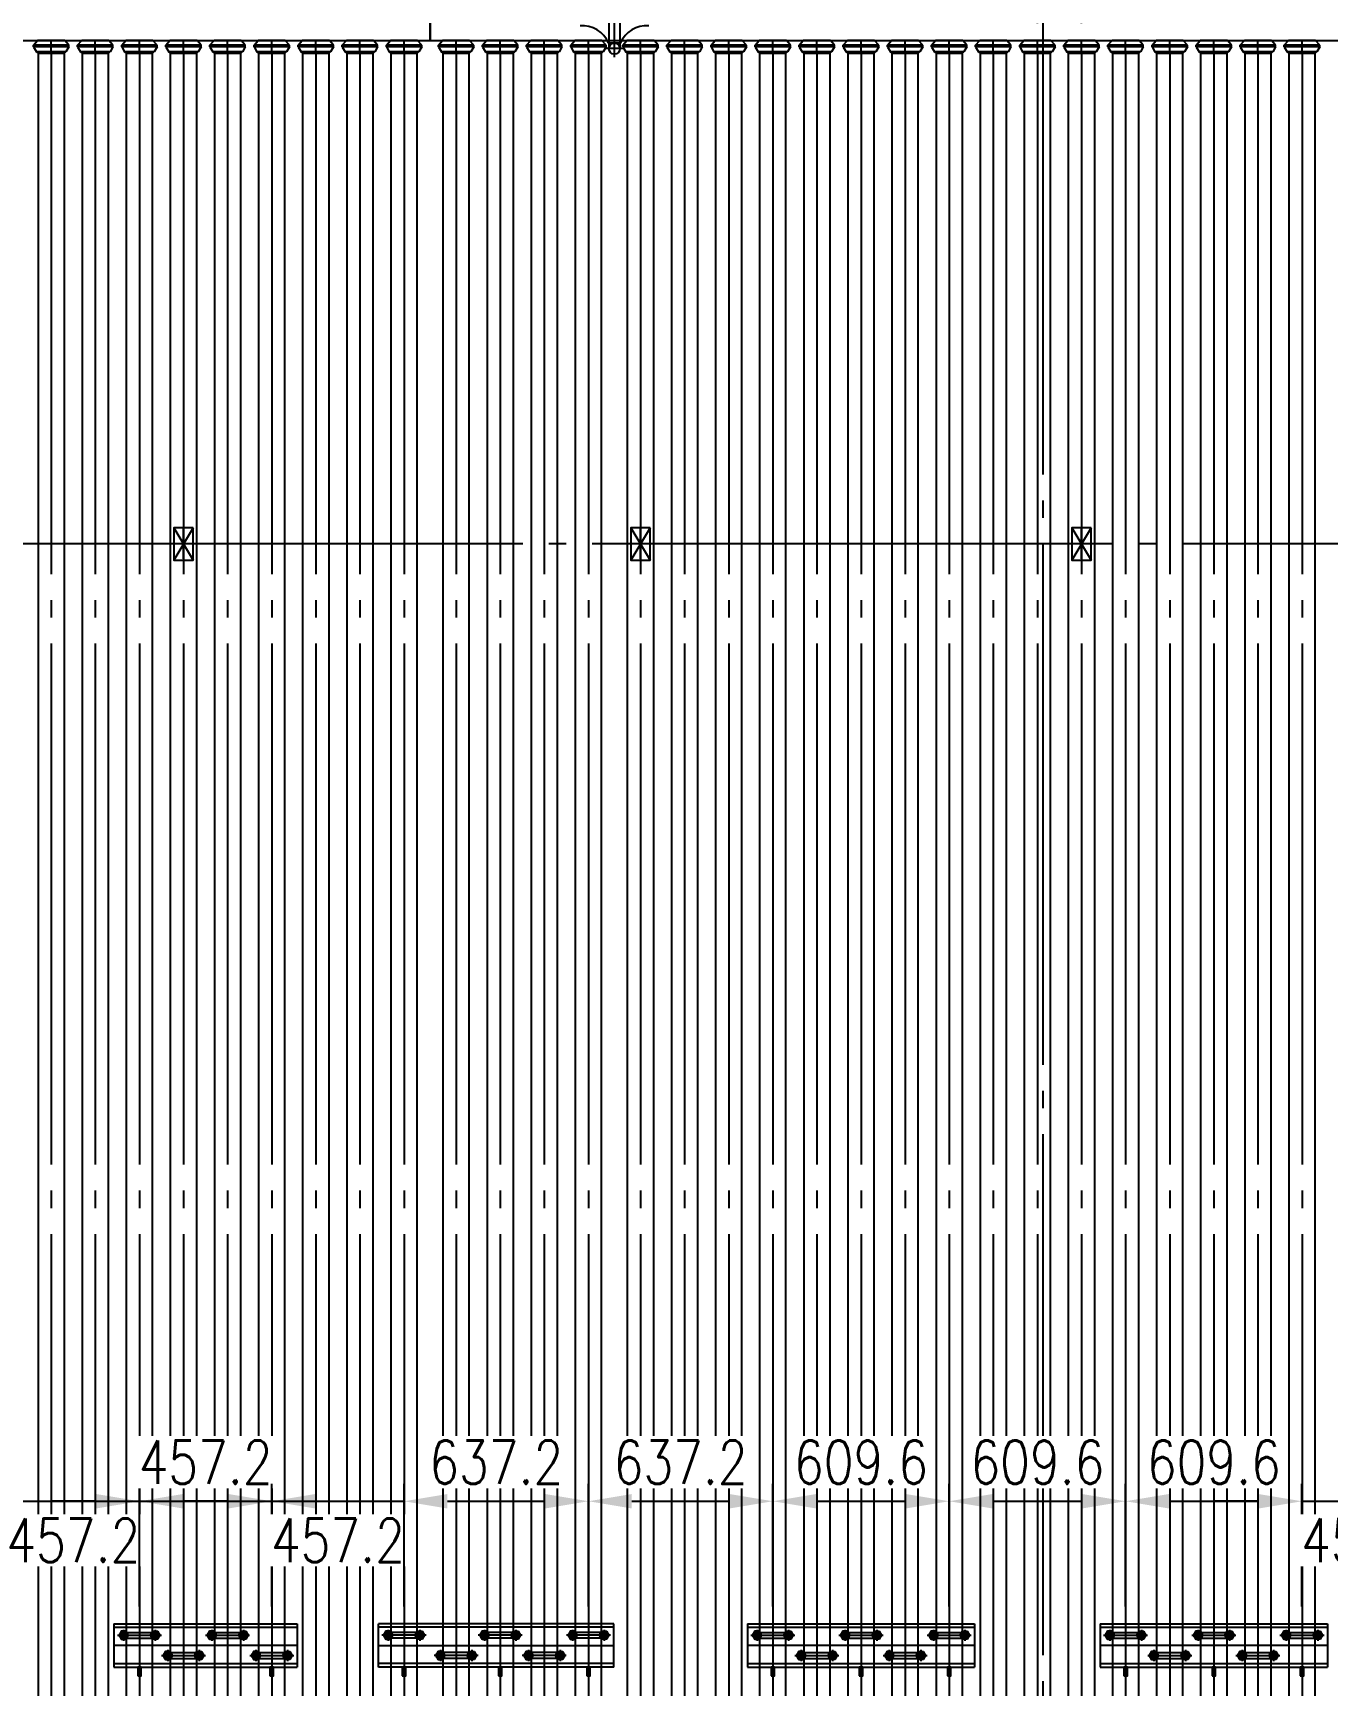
# Model space of a CAD drawing. Header units: millimetres. Extents: x 0 to 91981, y -132907 to 77676.
# Drawn here: x 7629 to 12104, y 53477 to 59188 of the extents above; entities that cross this region are included whole.
import ezdxf

# ---------------------------------------------------------------- set-up
doc = ezdxf.new("R2010")
doc.units = ezdxf.units.MM
doc.header["$LTSCALE"] = 60
doc.linetypes.add('JNK-CENTER', pattern=[34, 30, -1.5, 1, -1.5])
doc.linetypes.add('JNK-HIDDEN', pattern=[3, 2, -1])
for name, color, linetype in [('CEN-R', 1, 'JNK-CENTER'), ('CON-G', 3, 'Continuous'), ('CON-W', 7, 'Continuous'), ('Dim-W', 7, 'Continuous'), ('HID-Y', 2, 'JNK-HIDDEN')]:
    doc.layers.add(name, color=color, linetype=linetype)
doc.layers.add('CONT-G', color=3, linetype='Continuous', lineweight=25)
doc.styles.add('SIMPLEX', font='simplex.shx', dxfattribs={"width": 0.8})
doc.dimstyles.new('DIM60', dxfattribs={"dimscale": 60, "dimtxt": 2.5, "dimasz": 2.5, "dimexe": 1, "dimexo": 1, "dimgap": 1, "dimtad": 1, "dimdsep": 46, "dimtxsty": 'SIMPLEX', "dimcen": 0, "dimclrd": 256, "dimclre": 256, "dimclrt": 2, "dimadec": 1, "dimazin": 2, "dimtfac": 1, "dimtix": 1, "dimtmove": 2, "dimatfit": 2, "dimfxl": 1, "dimarcsym": 1})

# ---------------------------------------------------------------- blocks, each defined once
blk = doc.blocks.new('WELDOLET-3')
at = {"layer": 'CEN-R'}
blk.add_line((0, 0), (0, -44.5), dxfattribs=at)
at = {"layer": 'CONT-G'}
for p, q in [((-44.5, 0), (-51, -5)), ((-44.5, 0), (44.4, 0)), ((44.4, 0), (51, -5)), ((-61.1, -22.5), (-51, -5)), ((-61.1, -22.5), (-61.1, -27.5)), ((-61.1, -22.5), (61.1, -22.5)), ((-61.1, -27.5), (-46.8, -44.5)), ((-61.1, -27.5), (61.1, -27.5)), ((-51, -5), (51, -5)), ((-46.8, -44.5), (46.9, -44.5)), ((61.1, -27.5), (46.9, -44.5)), ((61.1, -22.5), (51, -5)), ((61.1, -22.5), (61.1, -27.5))]:
    blk.add_line(p, q, dxfattribs=at)
blk = doc.blocks.new('_Oblique')
at = {"color": 0, "linetype": 'ByBlock', "lineweight": -2}
blk.add_line((-0.5, -0.5), (0.5, 0.5), dxfattribs=at)
blk = doc.blocks.new('*D1020')
at = {"linetype": 'ByBlock', "lineweight": -2, "transparency": 16777216}
for p, q in [((9476.8, 59882.9), (9476.8, 60214.2)), ((11099.5, 59222.5), (11099.5, 60214.2)), ((9476.8, 60154.2), (8596.8, 60154.2)), ((11099.5, 60154.2), (9476.8, 60154.2))]:
    blk.add_line(p, q, dxfattribs=at)
at = {"layer": 'DEFPOINTS', "color": 0, "transparency": 16777216}
for p in [(11099.5, 60154.2), (9476.8, 59822.9), (11099.5, 59162.5)]:
    blk.add_point(p, dxfattribs=at)
at = {"lineweight": -2, "transparency": 16777216, "xscale": 150, "yscale": 150, "zscale": 150, "rotation": 180}
blk.add_blockref('_Oblique', (9476.8, 60154.2), dxfattribs=at)
at = {"lineweight": -2, "transparency": 16777216, "xscale": 150, "yscale": 150, "zscale": 150}
blk.add_blockref('_Oblique', (11099.5, 60154.2), dxfattribs=at)
at = {"color": 2, "transparency": 16777216, "insert": (8942.6, 60289.2), "char_height": 150, "attachment_point": 5, "style": 'SIMPLEX'}
blk.add_mtext('1622.7', dxfattribs=at)
blk = doc.blocks.new('*D1021')
at = {"linetype": 'ByBlock', "lineweight": -2, "transparency": 16777216}
for p, q in [((11251.9, 59222.5), (11251.9, 60214.2)), ((11118.9, 60154.2), (11251.9, 60154.2)), ((11251.9, 60154.2), (11807.7, 60154.2))]:
    blk.add_line(p, q, dxfattribs=at)
at = {"layer": 'DEFPOINTS', "color": 0, "transparency": 16777216}
for p in [(11118.9, 60154.2), (11251.9, 60154.2), (11251.9, 59162.5)]:
    blk.add_point(p, dxfattribs=at)
at = {"lineweight": -2, "transparency": 16777216, "xscale": 150, "yscale": 150, "zscale": 150, "rotation": 180}
blk.add_blockref('_Oblique', (11118.9, 60154.2), dxfattribs=at)
at = {"lineweight": -2, "transparency": 16777216, "xscale": 150, "yscale": 150, "zscale": 150}
blk.add_blockref('_Oblique', (11251.9, 60154.2), dxfattribs=at)
at = {"color": 2, "transparency": 16777216, "insert": (11604.8, 60289.2), "char_height": 150, "attachment_point": 5, "style": 'SIMPLEX'}
blk.add_mtext('133', dxfattribs=at)
blk = doc.blocks.new('RTS6001-2')
at = {"layer": 'CEN-R'}
for p, q in [((-88, 0), (725.2, 0)), ((76, 35), (-76.1, 35)), ((-54.5, 54.4), (-54.5, 15.6)), ((54.4, 54.4), (54.4, 15.6)), ((408.4, 35), (256.3, 35)), ((277.9, 54.4), (277.9, 15.6)), ((386.8, 54.4), (386.8, 15.6)), ((713.2, 35), (561.1, 35)), ((582.7, 54.4), (582.7, 15.6)), ((691.6, 54.4), (691.6, 15.6)), ((256, -35), (103.9, -35)), ((125.5, -15.6), (125.5, -54.4)), ((234.4, -15.6), (234.4, -54.4)), ((560.8, -35), (408.7, -35)), ((430.3, -15.6), (430.3, -54.4)), ((539.2, -15.6), (539.2, -54.4))]:
    blk.add_line(p, q, dxfattribs=at)
at = {"layer": 'CON-G'}
for points in [[(-38.5, 35), (-46.5, 48.9), (-62.5, 48.9), (-70.5, 35), (-62.5, 21.1), (-46.5, 21.1)], [(38.4, 35), (46.4, 48.9), (62.4, 48.9), (70.4, 35), (62.4, 21.1), (46.4, 21.1)], [(293.9, 35), (285.9, 48.9), (269.9, 48.9), (261.9, 35), (269.9, 21.1), (285.9, 21.1)], [(370.8, 35), (378.8, 48.9), (394.8, 48.9), (402.8, 35), (394.8, 21.1), (378.8, 21.1)], [(598.7, 35), (590.7, 48.9), (574.7, 48.9), (566.7, 35), (574.7, 21.1), (590.7, 21.1)], [(675.6, 35), (683.6, 48.9), (699.6, 48.9), (707.6, 35), (699.6, 21.1), (683.6, 21.1)], [(141.5, -35), (133.5, -21.1), (117.5, -21.1), (109.5, -35), (117.5, -48.9), (133.5, -48.9)], [(218.4, -35), (226.4, -21.1), (242.4, -21.1), (250.4, -35), (242.4, -48.9), (226.4, -48.9)], [(446.3, -35), (438.3, -21.1), (422.3, -21.1), (414.3, -35), (422.3, -48.9), (438.3, -48.9)], [(523.2, -35), (531.2, -21.1), (547.2, -21.1), (555.2, -35), (547.2, -48.9), (531.2, -48.9)]]:
    blk.add_lwpolyline(points, close=True, dxfattribs=at)
for centre, radius in [((-54.5, 35), 13.9), ((-54.5, 35), 6.4), ((54.4, 35), 13.9), ((54.4, 35), 6.4), ((277.9, 35), 13.9), ((277.9, 35), 6.4), ((386.8, 35), 13.9), ((386.8, 35), 6.4), ((582.7, 35), 13.9), ((582.7, 35), 6.4), ((691.6, 35), 13.9), ((691.6, 35), 6.4), ((125.5, -35), 13.9), ((125.5, -35), 6.4), ((234.4, -35), 13.9), ((234.4, -35), 6.4), ((430.3, -35), 13.9), ((430.3, -35), 6.4), ((539.2, -35), 13.9), ((539.2, -35), 6.4)]:
    blk.add_circle(centre, radius, dxfattribs=at)
for centre, start, end in [((-54.5, 35), 194.1651, 253.0545), ((-54.5, 35), 105.7728, 161.3293), ((-54.5, 35), 15.659, 76.4376), ((-54.5, 35), 291.4703, 347.0398), ((54.4, 35), 103.5624, 164.341), ((54.4, 35), 192.9602, 248.5297), ((54.4, 35), 18.6707, 74.2272), ((54.4, 35), 286.9455, 345.8349), ((277.9, 35), 194.1651, 253.0545), ((277.9, 35), 105.7728, 161.3293), ((277.9, 35), 15.659, 76.4376), ((277.9, 35), 291.4703, 347.0398), ((386.8, 35), 103.5624, 164.341), ((386.8, 35), 192.9602, 248.5297), ((386.8, 35), 18.6707, 74.2272), ((386.8, 35), 286.9455, 345.8349), ((582.7, 35), 194.1651, 253.0545), ((582.7, 35), 105.7728, 161.3293), ((582.7, 35), 15.659, 76.4376), ((582.7, 35), 291.4703, 347.0398), ((691.6, 35), 103.5624, 164.341), ((691.6, 35), 192.9602, 248.5297), ((691.6, 35), 18.6707, 74.2272), ((691.6, 35), 286.9455, 345.8349), ((125.5, -35), 194.1651, 253.0545), ((125.5, -35), 105.7728, 161.3293), ((125.5, -35), 15.659, 76.4376), ((125.5, -35), 291.4703, 347.0398), ((234.4, -35), 103.5624, 164.341), ((234.4, -35), 192.9602, 248.5297), ((234.4, -35), 18.6707, 74.2272), ((234.4, -35), 286.9455, 345.8349), ((430.3, -35), 194.1651, 253.0545), ((430.3, -35), 105.7728, 161.3293), ((430.3, -35), 15.659, 76.4376), ((430.3, -35), 291.4703, 347.0398), ((539.2, -35), 103.5624, 164.341), ((539.2, -35), 192.9602, 248.5297), ((539.2, -35), 18.6707, 74.2272), ((539.2, -35), 286.9455, 345.8349)]:
    blk.add_arc(centre, 8, start, end, dxfattribs=at)
at = {"layer": 'CON-W'}
for p, q in [((-88, -75), (-88, 75)), ((725.2, 75), (-88, 75)), ((725.2, 63), (-88, 63)), ((725.2, -75), (725.2, 75)), ((725.2, -63), (-88, -63)), ((725.2, -75), (-88, -75))]:
    blk.add_line(p, q, dxfattribs=at)
at = {"layer": 'CONT-G'}
for points in [[(-6, -105), (6, -105), (6, -75), (-6, -75)], [(326.4, -105), (338.4, -105), (338.4, -75), (326.4, -75)], [(631.2, -105), (643.2, -105), (643.2, -75), (631.2, -75)]]:
    blk.add_lwpolyline(points, close=True, dxfattribs=at)
at = {"layer": 'HID-Y'}
for p, q in [((54.4, 45), (-54.5, 45)), ((54.4, 25), (-54.5, 25)), ((386.8, 45), (277.9, 45)), ((386.8, 25), (277.9, 25)), ((691.6, 45), (582.7, 45)), ((691.6, 25), (582.7, 25)), ((234.4, -25), (125.5, -25)), ((234.4, -45), (125.5, -45)), ((539.2, -25), (430.3, -25)), ((539.2, -45), (430.3, -45))]:
    blk.add_line(p, q, dxfattribs=at)
for centre in [(-54.5, 35), (54.4, 35), (277.9, 35), (386.8, 35), (582.7, 35), (691.6, 35), (125.5, -35), (234.4, -35), (430.3, -35), (539.2, -35)]:
    blk.add_circle(centre, 10, dxfattribs=at)
blk = doc.blocks.new('RTS6002-2')
at = {"layer": 'CEN-R'}
for p, q in [((316.6, 0), (-316.6, 0)), ((-304.7, 35), (-152.5, 35)), ((-283.1, 54.4), (-283.1, 15.6)), ((-174.2, 54.4), (-174.2, 15.6)), ((0.1, 35), (152.3, 35)), ((21.7, 54.4), (21.7, 15.6)), ((130.7, 54.4), (130.7, 15.6)), ((-152.2, -35), (-0.1, -35)), ((-130.6, -15.6), (-130.6, -54.4)), ((-21.7, -15.6), (-21.7, -54.4)), ((152.6, -35), (304.7, -35)), ((174.2, -15.6), (174.2, -54.4)), ((283.1, -15.6), (283.1, -54.4))]:
    blk.add_line(p, q, dxfattribs=at)
at = {"layer": 'CON-G'}
for points in [[(-267.1, 35), (-275.1, 48.9), (-291.1, 48.9), (-299.1, 35), (-291.1, 21.1), (-275.1, 21.1)], [(-190.2, 35), (-182.2, 48.9), (-166.2, 48.9), (-158.2, 35), (-166.2, 21.1), (-182.2, 21.1)], [(37.7, 35), (29.7, 48.9), (13.7, 48.9), (5.7, 35), (13.7, 21.1), (29.7, 21.1)], [(114.7, 35), (122.7, 48.9), (138.7, 48.9), (146.7, 35), (138.7, 21.1), (122.7, 21.1)], [(-114.6, -35), (-122.6, -21.1), (-138.6, -21.1), (-146.6, -35), (-138.6, -48.9), (-122.6, -48.9)], [(-37.7, -35), (-29.7, -21.1), (-13.7, -21.1), (-5.7, -35), (-13.7, -48.9), (-29.7, -48.9)], [(190.2, -35), (182.2, -21.1), (166.2, -21.1), (158.2, -35), (166.2, -48.9), (182.2, -48.9)], [(267.1, -35), (275.1, -21.1), (291.1, -21.1), (299.1, -35), (291.1, -48.9), (275.1, -48.9)], [(-234.6, -105), (-222.6, -105), (-222.6, -75), (-234.6, -75)], [(222.6, -105), (234.6, -105), (234.6, -75), (222.6, -75)]]:
    blk.add_lwpolyline(points, close=True, dxfattribs=at)
for centre, radius in [((-283.1, 35), 13.9), ((-283.1, 35), 6.4), ((-174.2, 35), 13.9), ((-174.2, 35), 6.4), ((21.7, 35), 13.9), ((21.7, 35), 6.4), ((130.7, 35), 13.9), ((130.7, 35), 6.4), ((-130.6, -35), 13.9), ((-130.6, -35), 6.4), ((-21.7, -35), 13.9), ((-21.7, -35), 6.4), ((174.2, -35), 13.9), ((174.2, -35), 6.4), ((283.1, -35), 13.9), ((283.1, -35), 6.4)]:
    blk.add_circle(centre, radius, dxfattribs=at)
for centre, start, end in [((-283.1, 35), 194.1651, 253.0545), ((-283.1, 35), 105.7728, 161.3293), ((-283.1, 35), 15.659, 76.4376), ((-283.1, 35), 291.4703, 347.0398), ((-174.2, 35), 103.5624, 164.341), ((-174.2, 35), 192.9602, 248.5297), ((-174.2, 35), 18.6707, 74.2272), ((-174.2, 35), 286.9455, 345.8349), ((21.7, 35), 194.1651, 253.0545), ((21.7, 35), 105.7728, 161.3293), ((21.7, 35), 15.659, 76.4376), ((21.7, 35), 291.4703, 347.0398), ((130.7, 35), 103.5624, 164.341), ((130.7, 35), 192.9602, 248.5297), ((130.7, 35), 18.6707, 74.2272), ((130.7, 35), 286.9455, 345.8349), ((-130.6, -35), 194.1651, 253.0545), ((-130.6, -35), 105.7728, 161.3293), ((-130.6, -35), 15.659, 76.4376), ((-130.6, -35), 291.4703, 347.0398), ((-21.7, -35), 103.5624, 164.341), ((-21.7, -35), 192.9602, 248.5297), ((-21.7, -35), 18.6707, 74.2272), ((-21.7, -35), 286.9455, 345.8349), ((174.2, -35), 194.1651, 253.0545), ((174.2, -35), 105.7728, 161.3293), ((174.2, -35), 15.659, 76.4376), ((174.2, -35), 291.4703, 347.0398), ((283.1, -35), 103.5624, 164.341), ((283.1, -35), 192.9602, 248.5297), ((283.1, -35), 18.6707, 74.2272), ((283.1, -35), 286.9455, 345.8349)]:
    blk.add_arc(centre, 8, start, end, dxfattribs=at)
at = {"layer": 'CON-W'}
for p, q in [((-316.6, 75), (-316.6, -75)), ((-316.6, 75), (316.6, 75)), ((-316.6, 63), (316.6, 63)), ((316.6, 75), (316.6, -75)), ((-316.6, -63), (316.6, -63)), ((-316.6, -75), (316.6, -75))]:
    blk.add_line(p, q, dxfattribs=at)
at = {"layer": 'HID-Y'}
for p, q in [((-283.1, 45), (-174.2, 45)), ((-283.1, 25), (-174.2, 25)), ((21.7, 45), (130.7, 45)), ((21.7, 25), (130.7, 25)), ((-130.6, -25), (-21.7, -25)), ((-130.6, -45), (-21.7, -45)), ((174.2, -25), (283.1, -25)), ((174.2, -45), (283.1, -45))]:
    blk.add_line(p, q, dxfattribs=at)
for centre in [(-283.1, 35), (-174.2, 35), (21.7, 35), (130.7, 35), (-130.6, -35), (-21.7, -35), (174.2, -35), (283.1, -35)]:
    blk.add_circle(centre, 10, dxfattribs=at)
blk = doc.blocks.new('RTS6002-3')
at = {"layer": 'CEN-R'}
for p, q in [((392.7, 0), (-392.8, 0)), ((-380.9, 35), (-228.7, 35)), ((-359.3, 54.4), (-359.3, 15.6)), ((-250.4, 54.4), (-250.4, 15.6)), ((-76.1, 35), (76.1, 35)), ((-54.5, 54.4), (-54.5, 15.6)), ((54.4, 54.4), (54.4, 15.6)), ((228.7, 35), (380.9, 35)), ((250.3, 54.4), (250.3, 15.6)), ((359.2, 54.4), (359.2, 15.6)), ((-228.5, -35), (-76.3, -35)), ((-206.9, -15.6), (-206.9, -54.4)), ((-98, -15.6), (-98, -54.4)), ((76.3, -35), (228.5, -35)), ((97.9, -15.6), (97.9, -54.4)), ((206.8, -15.6), (206.8, -54.4))]:
    blk.add_line(p, q, dxfattribs=at)
at = {"layer": 'CON-G'}
for points in [[(-343.3, 35), (-351.3, 48.9), (-367.3, 48.9), (-375.3, 35), (-367.3, 21.1), (-351.3, 21.1)], [(-266.4, 35), (-258.4, 48.9), (-242.4, 48.9), (-234.4, 35), (-242.4, 21.1), (-258.4, 21.1)], [(-38.5, 35), (-46.5, 48.9), (-62.5, 48.9), (-70.5, 35), (-62.5, 21.1), (-46.5, 21.1)], [(38.4, 35), (46.4, 48.9), (62.4, 48.9), (70.4, 35), (62.4, 21.1), (46.4, 21.1)], [(266.3, 35), (258.3, 48.9), (242.3, 48.9), (234.3, 35), (242.3, 21.1), (258.3, 21.1)], [(343.2, 35), (351.2, 48.9), (367.2, 48.9), (375.2, 35), (367.2, 21.1), (351.2, 21.1)], [(-190.9, -35), (-198.9, -21.1), (-214.9, -21.1), (-222.9, -35), (-214.9, -48.9), (-198.9, -48.9)], [(-114, -35), (-106, -21.1), (-90, -21.1), (-82, -35), (-90, -48.9), (-106, -48.9)], [(113.9, -35), (105.9, -21.1), (89.9, -21.1), (81.9, -35), (89.9, -48.9), (105.9, -48.9)], [(190.8, -35), (198.8, -21.1), (214.8, -21.1), (222.8, -35), (214.8, -48.9), (198.8, -48.9)]]:
    blk.add_lwpolyline(points, close=True, dxfattribs=at)
for centre, radius in [((-359.3, 35), 13.9), ((-359.3, 35), 6.4), ((-250.4, 35), 13.9), ((-250.4, 35), 6.4), ((-54.5, 35), 13.9), ((-54.5, 35), 6.4), ((54.4, 35), 13.9), ((54.4, 35), 6.4), ((250.3, 35), 13.9), ((250.3, 35), 6.4), ((359.2, 35), 13.9), ((359.2, 35), 6.4), ((-206.9, -35), 13.9), ((-206.9, -35), 6.4), ((-98, -35), 13.9), ((-98, -35), 6.4), ((97.9, -35), 13.9), ((97.9, -35), 6.4), ((206.8, -35), 13.9), ((206.8, -35), 6.4)]:
    blk.add_circle(centre, radius, dxfattribs=at)
for centre, start, end in [((-359.3, 35), 194.1651, 253.0545), ((-359.3, 35), 105.7728, 161.3293), ((-359.3, 35), 15.659, 76.4376), ((-359.3, 35), 291.4703, 347.0398), ((-250.4, 35), 103.5624, 164.341), ((-250.4, 35), 192.9602, 248.5297), ((-250.4, 35), 18.6707, 74.2272), ((-250.4, 35), 286.9455, 345.8349), ((-54.5, 35), 194.1651, 253.0545), ((-54.5, 35), 105.7728, 161.3293), ((-54.5, 35), 15.659, 76.4376), ((-54.5, 35), 291.4703, 347.0398), ((54.4, 35), 103.5624, 164.341), ((54.4, 35), 192.9602, 248.5297), ((54.4, 35), 18.6707, 74.2272), ((54.4, 35), 286.9455, 345.8349), ((250.3, 35), 194.1651, 253.0545), ((250.3, 35), 105.7728, 161.3293), ((250.3, 35), 15.659, 76.4376), ((250.3, 35), 291.4703, 347.0398), ((359.2, 35), 103.5624, 164.341), ((359.2, 35), 192.9602, 248.5297), ((359.2, 35), 18.6707, 74.2272), ((359.2, 35), 286.9455, 345.8349), ((-206.9, -35), 194.1651, 253.0545), ((-206.9, -35), 105.7728, 161.3293), ((-206.9, -35), 15.659, 76.4376), ((-206.9, -35), 291.4703, 347.0398), ((-98, -35), 103.5624, 164.341), ((-98, -35), 192.9602, 248.5297), ((-98, -35), 18.6707, 74.2272), ((-98, -35), 286.9455, 345.8349), ((97.9, -35), 194.1651, 253.0545), ((97.9, -35), 105.7728, 161.3293), ((97.9, -35), 15.659, 76.4376), ((97.9, -35), 291.4703, 347.0398), ((206.8, -35), 103.5624, 164.341), ((206.8, -35), 192.9602, 248.5297), ((206.8, -35), 18.6707, 74.2272), ((206.8, -35), 286.9455, 345.8349)]:
    blk.add_arc(centre, 8, start, end, dxfattribs=at)
at = {"layer": 'CON-W'}
for p, q in [((-392.8, 75), (-392.8, -75)), ((-392.8, 75), (392.7, 75)), ((-392.8, 63), (392.7, 63)), ((392.7, 75), (392.7, -75)), ((-392.8, -63), (392.7, -63)), ((-392.8, -75), (392.7, -75))]:
    blk.add_line(p, q, dxfattribs=at)
at = {"layer": 'CONT-G'}
for points in [[(-310.8, -105), (-298.8, -105), (-298.8, -75), (-310.8, -75)], [(-6, -105), (6, -105), (6, -75), (-6, -75)], [(298.8, -105), (310.8, -105), (310.8, -75), (298.8, -75)]]:
    blk.add_lwpolyline(points, close=True, dxfattribs=at)
at = {"layer": 'HID-Y'}
for p, q in [((-359.3, 45), (-250.4, 45)), ((-359.3, 25), (-250.4, 25)), ((-54.5, 45), (54.4, 45)), ((-54.5, 25), (54.4, 25)), ((250.3, 45), (359.2, 45)), ((250.3, 25), (359.2, 25)), ((-206.9, -25), (-98, -25)), ((-206.9, -45), (-98, -45)), ((97.9, -25), (206.8, -25)), ((97.9, -45), (206.8, -45))]:
    blk.add_line(p, q, dxfattribs=at)
for centre in [(-359.3, 35), (-250.4, 35), (-54.5, 35), (54.4, 35), (250.3, 35), (359.2, 35), (-206.9, -35), (-98, -35), (97.9, -35), (206.8, -35)]:
    blk.add_circle(centre, 10, dxfattribs=at)
blk = doc.blocks.new('*D958')
at = {"linetype": 'ByBlock', "lineweight": -2, "transparency": 16777216}
for p, q in [((7539.1, 53751.7), (7539.1, 54174.8)), ((7996.3, 53751.7), (7996.3, 54174.8)), ((7389.1, 54114.8), (7239.1, 54114.8)), ((7539.1, 54114.8), (7996.3, 54114.8)), ((8146.3, 54114.8), (8296.3, 54114.8))]:
    blk.add_line(p, q, dxfattribs=at)
at = {"transparency": 16777216}
for points in [[(7389.1, 54139.8), (7389.1, 54089.8), (7539.1, 54114.8)], [(8146.3, 54139.8), (8146.3, 54089.8), (7996.3, 54114.8)]]:
    blk.add_solid(points, dxfattribs=at)
at = {"layer": 'DEFPOINTS', "color": 0, "transparency": 16777216}
for p in [(7996.3, 54114.8), (7539.1, 53691.7), (7996.3, 53691.7)]:
    blk.add_point(p, dxfattribs=at)
at = {"color": 2, "transparency": 16777216, "insert": (7767.7, 53979.8), "char_height": 150, "attachment_point": 5, "style": 'SIMPLEX', "bg_fill": 3, "box_fill_scale": 1.1, "bg_fill_color": 256, "bg_fill_true_color": 13158600, "bg_fill_transparency": 0}
blk.add_mtext('457.2', dxfattribs=at)
blk = doc.blocks.new('*D959')
at = {"linetype": 'ByBlock', "lineweight": -2, "transparency": 16777216}
for p, q in [((7996.3, 53751.7), (7996.3, 54174.8)), ((8453.5, 53751.7), (8453.5, 54174.8)), ((7846.3, 54114.8), (7696.3, 54114.8)), ((7996.3, 54114.8), (8453.5, 54114.8)), ((8603.5, 54114.8), (8753.5, 54114.8))]:
    blk.add_line(p, q, dxfattribs=at)
at = {"transparency": 16777216}
for points in [[(7846.3, 54139.8), (7846.3, 54089.8), (7996.3, 54114.8)], [(8603.5, 54139.8), (8603.5, 54089.8), (8453.5, 54114.8)]]:
    blk.add_solid(points, dxfattribs=at)
at = {"layer": 'DEFPOINTS', "color": 0, "transparency": 16777216}
for p in [(8453.5, 54114.8), (7996.3, 53691.7), (8453.5, 53691.7)]:
    blk.add_point(p, dxfattribs=at)
at = {"color": 2, "transparency": 16777216, "insert": (8224.9, 54249.8), "char_height": 150, "attachment_point": 5, "style": 'SIMPLEX', "bg_fill": 3, "box_fill_scale": 1.1, "bg_fill_color": 256, "bg_fill_true_color": 13158600, "bg_fill_transparency": 0}
blk.add_mtext('457.2', dxfattribs=at)
blk = doc.blocks.new('*D960')
at = {"linetype": 'ByBlock', "lineweight": -2, "transparency": 16777216}
for p, q in [((8453.5, 53751.7), (8453.5, 54174.8)), ((8910.7, 53751.7), (8910.7, 54174.8)), ((8303.5, 54114.8), (8153.5, 54114.8)), ((8453.5, 54114.8), (8910.7, 54114.8)), ((9060.7, 54114.8), (9210.7, 54114.8))]:
    blk.add_line(p, q, dxfattribs=at)
at = {"transparency": 16777216}
for points in [[(8303.5, 54139.8), (8303.5, 54089.8), (8453.5, 54114.8)], [(9060.7, 54139.8), (9060.7, 54089.8), (8910.7, 54114.8)]]:
    blk.add_solid(points, dxfattribs=at)
at = {"layer": 'DEFPOINTS', "color": 0, "transparency": 16777216}
for p in [(8910.7, 54114.8), (8453.5, 53691.7), (8910.7, 53691.7)]:
    blk.add_point(p, dxfattribs=at)
at = {"color": 2, "transparency": 16777216, "insert": (8682.1, 53979.8), "char_height": 150, "attachment_point": 5, "style": 'SIMPLEX', "bg_fill": 3, "box_fill_scale": 1.1, "bg_fill_color": 256, "bg_fill_true_color": 13158600, "bg_fill_transparency": 0}
blk.add_mtext('457.2', dxfattribs=at)
blk = doc.blocks.new('*D961')
at = {"linetype": 'ByBlock', "lineweight": -2, "transparency": 16777216}
for p, q in [((8910.7, 53751.7), (8910.7, 54174.8)), ((9547.9, 53751.7), (9547.9, 54174.8)), ((9060.7, 54114.8), (9397.9, 54114.8))]:
    blk.add_line(p, q, dxfattribs=at)
at = {"transparency": 16777216}
for points in [[(9060.7, 54139.8), (9060.7, 54089.8), (8910.7, 54114.8)], [(9397.9, 54139.8), (9397.9, 54089.8), (9547.9, 54114.8)]]:
    blk.add_solid(points, dxfattribs=at)
at = {"layer": 'DEFPOINTS', "color": 0, "transparency": 16777216}
for p in [(9547.9, 54114.8), (8910.7, 53691.7), (9547.9, 53691.7)]:
    blk.add_point(p, dxfattribs=at)
at = {"color": 2, "transparency": 16777216, "insert": (9229.3, 54249.8), "char_height": 150, "attachment_point": 5, "style": 'SIMPLEX', "bg_fill": 3, "box_fill_scale": 1.1, "bg_fill_color": 256, "bg_fill_true_color": 13158600, "bg_fill_transparency": 0}
blk.add_mtext('637.2', dxfattribs=at)
blk = doc.blocks.new('*D962')
at = {"linetype": 'ByBlock', "lineweight": -2, "transparency": 16777216}
for p, q in [((9547.9, 53751.7), (9547.9, 54174.8)), ((10185.1, 53751.7), (10185.1, 54174.8)), ((9697.9, 54114.8), (10035.1, 54114.8))]:
    blk.add_line(p, q, dxfattribs=at)
at = {"transparency": 16777216}
for points in [[(9697.9, 54139.8), (9697.9, 54089.8), (9547.9, 54114.8)], [(10035.1, 54139.8), (10035.1, 54089.8), (10185.1, 54114.8)]]:
    blk.add_solid(points, dxfattribs=at)
at = {"layer": 'DEFPOINTS', "color": 0, "transparency": 16777216}
for p in [(10185.1, 54114.8), (9547.9, 53691.7), (10185.1, 53691.7)]:
    blk.add_point(p, dxfattribs=at)
at = {"color": 2, "transparency": 16777216, "insert": (9866.5, 54249.8), "char_height": 150, "attachment_point": 5, "style": 'SIMPLEX', "bg_fill": 3, "box_fill_scale": 1.1, "bg_fill_color": 256, "bg_fill_true_color": 13158600, "bg_fill_transparency": 0}
blk.add_mtext('637.2', dxfattribs=at)
blk = doc.blocks.new('*D963')
at = {"linetype": 'ByBlock', "lineweight": -2, "transparency": 16777216}
for p, q in [((10185.1, 53751.7), (10185.1, 54174.8)), ((10794.7, 53751.7), (10794.7, 54174.8)), ((10335.1, 54114.8), (10644.7, 54114.8))]:
    blk.add_line(p, q, dxfattribs=at)
at = {"transparency": 16777216}
for points in [[(10335.1, 54139.8), (10335.1, 54089.8), (10185.1, 54114.8)], [(10644.7, 54139.8), (10644.7, 54089.8), (10794.7, 54114.8)]]:
    blk.add_solid(points, dxfattribs=at)
at = {"layer": 'DEFPOINTS', "color": 0, "transparency": 16777216}
for p in [(10794.7, 54114.8), (10185.1, 53691.7), (10794.7, 53691.7)]:
    blk.add_point(p, dxfattribs=at)
at = {"color": 2, "transparency": 16777216, "insert": (10489.9, 54249.8), "char_height": 150, "attachment_point": 5, "style": 'SIMPLEX', "bg_fill": 3, "box_fill_scale": 1.1, "bg_fill_color": 256, "bg_fill_true_color": 13158600, "bg_fill_transparency": 0}
blk.add_mtext('609.6', dxfattribs=at)
blk = doc.blocks.new('*D964')
at = {"linetype": 'ByBlock', "lineweight": -2, "transparency": 16777216}
for p, q in [((10794.7, 53751.7), (10794.7, 54174.8)), ((11404.3, 53751.7), (11404.3, 54174.8)), ((10944.7, 54114.8), (11254.3, 54114.8))]:
    blk.add_line(p, q, dxfattribs=at)
at = {"transparency": 16777216}
for points in [[(10944.7, 54139.8), (10944.7, 54089.8), (10794.7, 54114.8)], [(11254.3, 54139.8), (11254.3, 54089.8), (11404.3, 54114.8)]]:
    blk.add_solid(points, dxfattribs=at)
at = {"layer": 'DEFPOINTS', "color": 0, "transparency": 16777216}
for p in [(11404.3, 54114.8), (10794.7, 53691.7), (11404.3, 53691.7)]:
    blk.add_point(p, dxfattribs=at)
at = {"color": 2, "transparency": 16777216, "insert": (11099.5, 54249.8), "char_height": 150, "attachment_point": 5, "style": 'SIMPLEX', "bg_fill": 3, "box_fill_scale": 1.1, "bg_fill_color": 256, "bg_fill_true_color": 13158600, "bg_fill_transparency": 0}
blk.add_mtext('609.6', dxfattribs=at)
blk = doc.blocks.new('*D965')
at = {"linetype": 'ByBlock', "lineweight": -2, "transparency": 16777216}
for p, q in [((11404.3, 53751.7), (11404.3, 54174.8)), ((12013.9, 53751.7), (12013.9, 54174.8)), ((11554.3, 54114.8), (11863.9, 54114.8))]:
    blk.add_line(p, q, dxfattribs=at)
at = {"transparency": 16777216}
for points in [[(11554.3, 54139.8), (11554.3, 54089.8), (11404.3, 54114.8)], [(11863.9, 54139.8), (11863.9, 54089.8), (12013.9, 54114.8)]]:
    blk.add_solid(points, dxfattribs=at)
at = {"layer": 'DEFPOINTS', "color": 0, "transparency": 16777216}
for p in [(12013.9, 54114.8), (11404.3, 53691.7), (12013.9, 53691.7)]:
    blk.add_point(p, dxfattribs=at)
at = {"color": 2, "transparency": 16777216, "insert": (11709.1, 54249.8), "char_height": 150, "attachment_point": 5, "style": 'SIMPLEX', "bg_fill": 3, "box_fill_scale": 1.1, "bg_fill_color": 256, "bg_fill_true_color": 13158600, "bg_fill_transparency": 0}
blk.add_mtext('609.6', dxfattribs=at)
blk = doc.blocks.new('*D966')
at = {"linetype": 'ByBlock', "lineweight": -2, "transparency": 16777216}
for p, q in [((12013.9, 53751.7), (12013.9, 54174.8)), ((12471.1, 53751.7), (12471.1, 54174.8)), ((11863.9, 54114.8), (11713.9, 54114.8)), ((12013.9, 54114.8), (12471.1, 54114.8)), ((12621.1, 54114.8), (12771.1, 54114.8))]:
    blk.add_line(p, q, dxfattribs=at)
at = {"transparency": 16777216}
for points in [[(11863.9, 54139.8), (11863.9, 54089.8), (12013.9, 54114.8)], [(12621.1, 54139.8), (12621.1, 54089.8), (12471.1, 54114.8)]]:
    blk.add_solid(points, dxfattribs=at)
at = {"layer": 'DEFPOINTS', "color": 0, "transparency": 16777216}
for p in [(12471.1, 54114.8), (12013.9, 53691.7), (12471.1, 53691.7)]:
    blk.add_point(p, dxfattribs=at)
at = {"color": 2, "transparency": 16777216, "insert": (12242.5, 53979.8), "char_height": 150, "attachment_point": 5, "style": 'SIMPLEX', "bg_fill": 3, "box_fill_scale": 1.1, "bg_fill_color": 256, "bg_fill_true_color": 13158600, "bg_fill_transparency": 0}
blk.add_mtext('457.2', dxfattribs=at)

msp = doc.modelspace()

# ---------------------------------------------------------------- linework, layer by layer
at = {"layer": 'CEN-R'}
for p, q in [((11118.94309, 45422.65157), (11118.94309, 60960.39315)), ((9637.94309, 59104.37602), (9637.94308, 60721.37479)), ((7691.54309, 59118.00157), (7691.54309, 49266.65157)), ((7843.94309, 59118.00157), (7843.94309, 49266.65157)), ((7996.34309, 59118.00157), (7996.34309, 49266.65157)), ((8148.74309, 59118.00157), (8148.74309, 49266.65157)), ((8301.14309, 59118.00157), (8301.14309, 49266.65157)), ((8453.54309, 59118.00157), (8453.54309, 49266.65157)), ((8605.94309, 59118.00157), (8605.94309, 49266.65157)), ((8758.34309, 59118.00157), (8758.34309, 49266.65157)), ((8910.74309, 59118.00157), (8910.74309, 49266.65157)), ((9090.74309, 59118.00157), (9090.74309, 49266.65157)), ((9243.14309, 59118.00157), (9243.14309, 49266.65157)), ((9395.54309, 59118.00157), (9395.54309, 49266.65157)), ((9547.94309, 59118.00157), (9547.94309, 49266.65157)), ((9667.49864, 59133.93157), (9608.38753, 59133.93157)), ((9727.94309, 59118.00157), (9727.94309, 49266.65157)), ((9880.34309, 59118.00157), (9880.34309, 49266.65157)), ((10032.74309, 59118.00157), (10032.74309, 49266.65157)), ((10185.14309, 59118.00157), (10185.14309, 49266.65157)), ((10337.54309, 59118.00157), (10337.54309, 49266.65157)), ((10489.94309, 59118.00157), (10489.94309, 49266.65157)), ((10642.34309, 59118.00157), (10642.34309, 49266.65157)), ((10794.74309, 59118.00157), (10794.74309, 49266.65157)), ((10947.14309, 59118.00157), (10947.14309, 49266.65157)), ((11099.54309, 59118.00157), (11099.54309, 49266.65157)), ((11251.94309, 59118.00157), (11251.94309, 49266.65157)), ((11404.34309, 59118.00157), (11404.34309, 49266.65157)), ((11556.74309, 59118.00157), (11556.74309, 49266.65157)), ((11709.14309, 59118.00157), (11709.14309, 49266.65157)), ((11861.54309, 59118.00157), (11861.54309, 49266.65157)), ((12013.94309, 59118.00157), (12013.94309, 49266.65157)), ((8148.74106, 57370.90157), (8148.74106, 57474.40157)), ((9727.94106, 57370.90157), (9727.94106, 57474.40157)), ((11251.94106, 57370.90157), (11251.94106, 57474.40157)), ((27680.82775, 57422.65157), (5743.09309, 57422.65157))]:
    msp.add_line(p, q, dxfattribs=at)
at = {"layer": 'CEN-R', "ltscale": 60}
msp.add_line((9637.94309, 59132.33157), (9637.94309, 60706.67045), dxfattribs=at)
at = {"layer": 'CON-W'}
for p, q in [((8182.16963, 57478.36586), (8115.31248, 57366.93729)), ((8115.31248, 57478.36586), (8182.16963, 57366.93729)), ((9761.36963, 57478.36586), (9694.51248, 57366.93729)), ((9694.51248, 57478.36586), (9761.36963, 57366.93729)), ((11285.37166, 57478.36586), (11218.51452, 57366.93729)), ((11218.51452, 57478.36586), (11285.37166, 57366.93729))]:
    msp.add_line(p, q, dxfattribs=at)
for points in [[(8182.16963, 57478.36586), (8115.31248, 57478.36586), (8115.31248, 57366.93729), (8182.16963, 57366.93729)], [(9761.36963, 57478.36586), (9694.51248, 57478.36586), (9694.51248, 57366.93729), (9761.36963, 57366.93729)], [(11285.37166, 57478.36586), (11218.51452, 57478.36586), (11218.51452, 57366.93729), (11285.37166, 57366.93729)]]:
    msp.add_lwpolyline(points, close=True, dxfattribs=at)
at = {"layer": 'CON-W', "color": 3}
msp.add_circle((9637.94309, 59133.93157), 19, dxfattribs=at)
at = {"layer": 'CONT-G'}
for p, q in [((9618.94309, 59888.22512), (9618.94309, 59133.93494)), ((9656.94309, 59888.22512), (9656.94309, 59133.93157)), ((9618.94309, 59152.93157), (9617.94309, 59152.93157)), ((9656.94309, 59152.93157), (9657.94309, 59152.93157))]:
    msp.add_line(p, q, dxfattribs=at)
for points in [[(9000.74309, 59162.45157), (9000.74309, 59822.85157), (5446.24309, 59822.85157), (5446.24309, 59162.45157)], [(13198.34309, 59162.45157), (13198.34309, 59822.85157), (9000.74309, 59822.85157), (9000.74309, 59162.45157)], [(7735.99309, 59118.00157), (7735.99309, 49266.65157), (7647.09309, 49266.65157), (7647.09309, 59118.00157)], [(7888.39309, 59118.00157), (7888.39309, 49266.65157), (7799.49309, 49266.65157), (7799.49309, 59118.00157)], [(8040.79309, 59118.00157), (8040.79309, 49266.65157), (7951.89309, 49266.65157), (7951.89309, 59118.00157)], [(8193.19309, 59118.00157), (8193.19309, 49266.65157), (8104.29309, 49266.65157), (8104.29309, 59118.00157)], [(8345.59309, 59118.00157), (8345.59309, 49266.65157), (8256.69309, 49266.65157), (8256.69309, 59118.00157)], [(8497.99309, 59118.00157), (8497.99309, 49266.65157), (8409.09309, 49266.65157), (8409.09309, 59118.00157)], [(8650.39309, 59118.00157), (8650.39309, 49266.65157), (8561.49309, 49266.65157), (8561.49309, 59118.00157)], [(8802.79309, 59118.00157), (8802.79309, 49266.65157), (8713.89309, 49266.65157), (8713.89309, 59118.00157)], [(8955.19309, 59118.00157), (8955.19309, 49266.65157), (8866.29309, 49266.65157), (8866.29309, 59118.00157)], [(9135.19309, 59118.00157), (9135.19309, 49266.65157), (9046.29309, 49266.65157), (9046.29309, 59118.00157)], [(9287.59309, 59118.00157), (9287.59309, 49266.65157), (9198.69309, 49266.65157), (9198.69309, 59118.00157)], [(9439.99309, 59118.00157), (9439.99309, 49266.65157), (9351.09309, 49266.65157), (9351.09309, 59118.00157)], [(9592.39309, 59118.00157), (9592.39309, 49266.65157), (9503.49309, 49266.65157), (9503.49309, 59118.00157)], [(9772.39309, 59118.00157), (9772.39309, 49266.65157), (9683.49309, 49266.65157), (9683.49309, 59118.00157)], [(9924.79309, 59118.00157), (9924.79309, 49266.65157), (9835.89309, 49266.65157), (9835.89309, 59118.00157)], [(10077.19309, 59118.00157), (10077.19309, 49266.65157), (9988.29309, 49266.65157), (9988.29309, 59118.00157)], [(10229.59309, 59118.00157), (10229.59309, 49266.65157), (10140.69309, 49266.65157), (10140.69309, 59118.00157)], [(10381.99309, 59118.00157), (10381.99309, 49266.65157), (10293.09309, 49266.65157), (10293.09309, 59118.00157)], [(10534.39309, 59118.00157), (10534.39309, 49266.65157), (10445.49309, 49266.65157), (10445.49309, 59118.00157)], [(10686.79309, 59118.00157), (10686.79309, 49266.65157), (10597.89309, 49266.65157), (10597.89309, 59118.00157)], [(10839.19309, 59118.00157), (10839.19309, 49266.65157), (10750.29309, 49266.65157), (10750.29309, 59118.00157)], [(10991.59309, 59118.00157), (10991.59309, 49266.65157), (10902.69309, 49266.65157), (10902.69309, 59118.00157)], [(11143.99309, 59118.00157), (11143.99309, 49266.65157), (11055.09309, 49266.65157), (11055.09309, 59118.00157)], [(11296.39309, 59118.00157), (11296.39309, 49266.65157), (11207.49309, 49266.65157), (11207.49309, 59118.00157)], [(11448.79309, 59118.00157), (11448.79309, 49266.65157), (11359.89309, 49266.65157), (11359.89309, 59118.00157)], [(11601.19309, 59118.00157), (11601.19309, 49266.65157), (11512.29309, 49266.65157), (11512.29309, 59118.00157)], [(11753.59309, 59118.00157), (11753.59309, 49266.65157), (11664.69309, 49266.65157), (11664.69309, 59118.00157)], [(11905.99309, 59118.00157), (11905.99309, 49266.65157), (11817.09309, 49266.65157), (11817.09309, 59118.00157)], [(12058.39309, 59118.00157), (12058.39309, 49266.65157), (11969.49309, 49266.65157), (11969.49309, 59118.00157)]]:
    msp.add_lwpolyline(points, close=True, dxfattribs=at)
for centre, start, end in [((9526.11859, 59113.33029), 23.32915497, 94.11479558), ((9749.76759, 59113.33029), 85.88520444, 156.67084505)]:
    msp.add_arc(centre, 100, start, end, dxfattribs=at)
at = {"layer": 'HID-Y'}
msp.add_line((9656.94309, 59152.93157), (9618.94309, 59152.93157), dxfattribs=at)

# ---------------------------------------------------------------- block references
for name, p in [('RTS6002-2', (8224.93611, 53616.65157)), ('RTS6001-2', (8910.74309, 53616.65157)), ('RTS6002-3', (10489.94309, 53616.65157)), ('RTS6002-3', (11709.14309, 53616.65157))]:
    msp.add_blockref(name, p)
at = {"layer": 'Dim-W', "rotation": 180}
for p in [(7691.54309, 59118.00157), (7843.94309, 59118.00157), (7996.34309, 59118.00157), (8148.74309, 59118.00157), (8301.14309, 59118.00157), (8453.54309, 59118.00157), (8605.94309, 59118.00157), (8758.34309, 59118.00157), (8910.74309, 59118.00157), (9090.74309, 59118.00157), (9243.14309, 59118.00157), (9395.54309, 59118.00157), (9547.94309, 59118.00157), (9727.94309, 59118.00157), (9880.34309, 59118.00157), (10032.74309, 59118.00157), (10185.14309, 59118.00157), (10337.54309, 59118.00157), (10489.94309, 59118.00157), (10642.34309, 59118.00157), (10794.74309, 59118.00157), (10947.14309, 59118.00157), (11099.54309, 59118.00157), (11251.94309, 59118.00157), (11404.34309, 59118.00157), (11556.74309, 59118.00157), (11709.14309, 59118.00157), (11861.54309, 59118.00157), (12013.94309, 59118.00157)]:
    msp.add_blockref('WELDOLET-3', p, dxfattribs=at)

# ---------------------------------------------------------------- dimensions: what is measured, and where the dimension line sits
for base, p1, p2, picture, middle in [((11099.54309, 60154.22512), (9476.84146, 59822.85157), (11099.54309, 59162.45157), '*D1020', (8942.55575, 60154.22512)), ((11251.94309, 60154.22512), (11118.94309, 60154.22512), (11251.94309, 59162.45157), '*D1021', (11604.80023, 60154.22512))]:
    dim = msp.add_linear_dim(base=base, p1=p1, p2=p2, dimstyle='DIM60', override={"dimblk1": 'Oblique', "dimblk2": 'Oblique', "dimsah": 1, "dimtmove": 0})
    dim.commit()
    dim.dimension.update_dxf_attribs({"geometry": picture, "text_midpoint": middle, "dimtype": 160})

# ---------------------------------------------------------------- next in the draw order: dimensions: what is measured, and where the dimension line sits
dim = msp.add_linear_dim(base=(7996.34309, 54114.76324), p1=(7539.14309, 53691.65157), p2=(7996.34309, 53691.65157), dimstyle='DIM60', override={"dimtad": 4, "dimtfill": 1})
dim.commit()
dim.dimension.update_dxf_attribs({"geometry": '*D958', "text_midpoint": (7767.74309, 53979.76324)})

# ---------------------------------------------------------------- next in the draw order: dimensions: what is measured, and where the dimension line sits
dim = msp.add_linear_dim(base=(8453.54309, 54114.76324), p1=(7996.34309, 53691.65157), p2=(8453.54309, 53691.65157), dimstyle='DIM60', override={"dimtfill": 1})
dim.commit()
dim.dimension.update_dxf_attribs({"geometry": '*D959', "text_midpoint": (8224.94309, 54249.76324)})

# ---------------------------------------------------------------- next in the draw order: dimensions: what is measured, and where the dimension line sits
dim = msp.add_linear_dim(base=(8910.74309, 54114.76324), p1=(8453.54309, 53691.65157), p2=(8910.74309, 53691.65157), dimstyle='DIM60', override={"dimtad": 4, "dimtfill": 1})
dim.commit()
dim.dimension.update_dxf_attribs({"geometry": '*D960', "text_midpoint": (8682.14309, 53979.76324)})

# ---------------------------------------------------------------- next in the draw order: dimensions: what is measured, and where the dimension line sits
dim = msp.add_linear_dim(base=(9547.94309, 54114.76324), p1=(8910.74309, 53691.65157), p2=(9547.94309, 53691.65157), dimstyle='DIM60', override={"dimtfill": 1})
dim.commit()
dim.dimension.update_dxf_attribs({"geometry": '*D961', "text_midpoint": (9229.34309, 54249.76324)})

# ---------------------------------------------------------------- next in the draw order: dimensions: what is measured, and where the dimension line sits
dim = msp.add_linear_dim(base=(10185.14309, 54114.76324), p1=(9547.94309, 53691.65157), p2=(10185.14309, 53691.65157), dimstyle='DIM60', override={"dimtfill": 1})
dim.commit()
dim.dimension.update_dxf_attribs({"geometry": '*D962', "text_midpoint": (9866.54309, 54249.76324)})

# ---------------------------------------------------------------- next in the draw order: dimensions: what is measured, and where the dimension line sits
dim = msp.add_linear_dim(base=(10794.74309, 54114.76324), p1=(10185.14309, 53691.65157), p2=(10794.74309, 53691.65157), dimstyle='DIM60', override={"dimtfill": 1})
dim.commit()
dim.dimension.update_dxf_attribs({"geometry": '*D963', "text_midpoint": (10489.94309, 54249.76324)})

# ---------------------------------------------------------------- next in the draw order: dimensions: what is measured, and where the dimension line sits
dim = msp.add_linear_dim(base=(11404.34309, 54114.76324), p1=(10794.74309, 53691.65157), p2=(11404.34309, 53691.65157), dimstyle='DIM60', override={"dimtfill": 1})
dim.commit()
dim.dimension.update_dxf_attribs({"geometry": '*D964', "text_midpoint": (11099.54309, 54249.76324)})

# ---------------------------------------------------------------- next in the draw order: dimensions: what is measured, and where the dimension line sits
dim = msp.add_linear_dim(base=(12013.94309, 54114.76324), p1=(11404.34309, 53691.65157), p2=(12013.94309, 53691.65157), dimstyle='DIM60', override={"dimtfill": 1})
dim.commit()
dim.dimension.update_dxf_attribs({"geometry": '*D965', "text_midpoint": (11709.14309, 54249.76324)})

# ---------------------------------------------------------------- next in the draw order: dimensions: what is measured, and where the dimension line sits
dim = msp.add_linear_dim(base=(12471.14309, 54114.76324), p1=(12013.94309, 53691.65157), p2=(12471.14309, 53691.65157), dimstyle='DIM60', override={"dimtad": 4, "dimtfill": 1})
dim.commit()
dim.dimension.update_dxf_attribs({"geometry": '*D966', "text_midpoint": (12242.54309, 53979.76324)})

doc.saveas('drawing.dxf')
